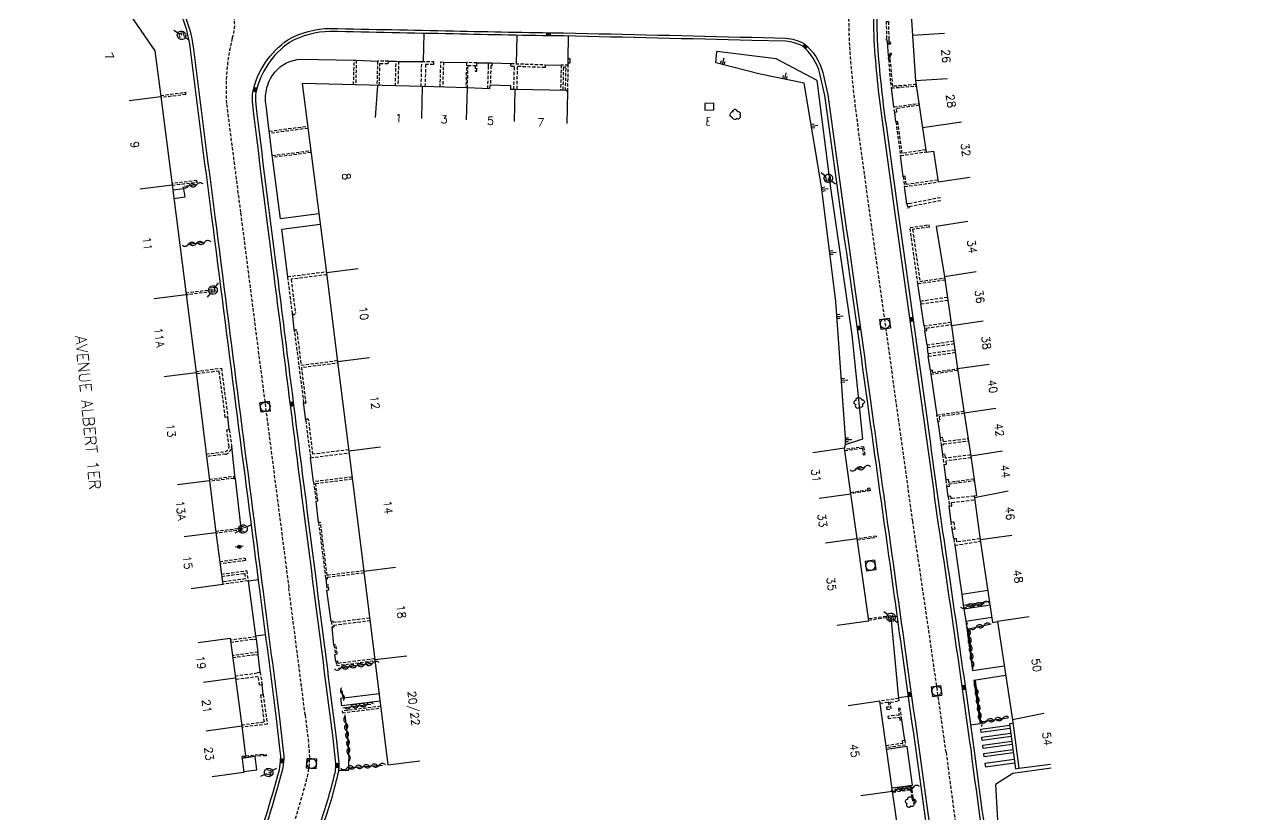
# Model space of a CAD drawing. Extents: x 154000 to 155000, y 119999 to 121001.
# Drawn here: x 153999.8 to 154191.5, y 120789 to 120912.4 of the extents above; entities that cross this region are included whole.
import ezdxf
from ezdxf.enums import TextEntityAlignment as Align

# ---------------------------------------------------------------- set-up
doc = ezdxf.new("R2010")
doc.units = 0
doc.header["$MEASUREMENT"] = 0
doc.linetypes.add('DASHED', pattern=[0.75, 0.5, -0.25])
doc.layers.get('0').update_dxf_attribs({"linetype": 'CONTINUOUS'})
for name, color, linetype in [('W0001', 6, 'DASHED'), ('W0008', 7, 'CONTINUOUS'), ('W0100', 7, 'CONTINUOUS'), ('W0112', 1, 'DASHED'), ('W0211', 2, 'CONTINUOUS'), ('W0300', 7, 'CONTINUOUS'), ('W0310', 3, 'CONTINUOUS'), ('W0322', 7, 'CONTINUOUS'), ('W0330', 7, 'CONTINUOUS'), ('W0334', 7, 'CONTINUOUS'), ('W0400', 7, 'CONTINUOUS'), ('W0420', 7, 'CONTINUOUS'), ('W0471', 7, 'CONTINUOUS'), ('W0984', 7, 'CONTINUOUS'), ('W0989', 7, 'CONTINUOUS'), ('W0991', 7, 'CONTINUOUS'), ('W1102', 7, 'CONTINUOUS')]:
    doc.layers.add(name, color=color, linetype=linetype)
doc.styles.get("Standard").update_dxf_attribs({"font": 'romans.shx'})

# ---------------------------------------------------------------- blocks, each defined once
blk = doc.blocks.new('T400')
for p, q in [((-0.15, 0.3), (0.15, 0.3)), ((-0.15, -0.25), (-0.15, 0.3)), ((-0.15, 0.15), (0.15, 0.15)), ((-0.15, 0), (0.15, 0)), ((0.15, 0.3), (0.15, -0.25)), ((-0.15, -0.15), (0.15, -0.15)), ((-0.15, -0.25), (-0.15, -0.3)), ((-0.15, -0.3), (0.15, -0.3)), ((0.15, -0.3), (0.15, -0.25))]:
    blk.add_line(p, q)
blk = doc.blocks.new('T420')
for p, q in [((0.75, 0.75), (-0.75, 0.75)), ((-0.75, 0.75), (-0.75, -0.75)), ((0.75, 0.75), (0.75, -0.75)), ((0.75, -0.75), (-0.75, -0.75))]:
    blk.add_line(p, q)
blk.add_ellipse((0, 0), major_axis=(-0.53, 0.53), ratio=1, start_param=3.926991, end_param=10.210176)
blk = doc.blocks.new('T300')
for p, q in [((-0.8, 0.51), (-0.86, 0.34)), ((-0.86, 0.34), (-0.86, 0.17)), ((-0.86, 0.17), (-0.74, 0.06)), ((-0.69, 0.63), (-0.8, 0.51)), ((-0.8, -0.06), (-0.74, 0.06)), ((-0.74, 0.06), (-0.69, 0.11)), ((-0.57, 0.69), (-0.69, 0.63)), ((-0.46, 0.69), (-0.57, 0.69)), ((-0.29, 0.63), (-0.46, 0.69)), ((-0.29, 0.63), (-0.17, 0.74)), ((-0.23, 0.57), (-0.29, 0.63)), ((-0.17, 0.74), (-0.06, 0.8)), ((-0.06, 0.8), (0.06, 0.8)), ((0.06, 0.8), (0.23, 0.74)), ((0.23, 0.74), (0.34, 0.63)), ((0.34, 0.63), (0.4, 0.51)), ((0.46, 0.46), (0.34, 0.46)), ((0.4, 0.51), (0.4, 0.46)), ((0.57, 0.4), (0.46, 0.46)), ((0.57, 0.4), (0.69, 0.29)), ((0.69, 0.29), (0.74, 0.17)), ((0.74, 0.06), (0.69, -0.17)), ((0.74, 0.17), (0.74, 0.06)), ((-0.8, -0.17), (-0.8, -0.06)), ((-0.8, -0.23), (-0.8, -0.17)), ((-0.74, -0.34), (-0.8, -0.23)), ((-0.69, -0.4), (-0.74, -0.34)), ((-0.51, -0.46), (-0.69, -0.4)), ((-0.4, -0.46), (-0.51, -0.46)), ((-0.4, -0.46), (-0.34, -0.46)), ((-0.34, -0.46), (-0.34, -0.4)), ((-0.34, -0.51), (-0.34, -0.46)), ((-0.29, -0.63), (-0.34, -0.51)), ((-0.17, -0.74), (-0.29, -0.63)), ((-0.06, -0.8), (-0.17, -0.74)), ((0.06, -0.8), (-0.06, -0.8)), ((0.17, -0.74), (0.06, -0.8)), ((0.23, -0.69), (0.17, -0.74)), ((0.29, -0.46), (0.23, -0.46)), ((0.29, -0.63), (0.23, -0.69)), ((0.46, -0.4), (0.29, -0.46)), ((0.34, -0.51), (0.29, -0.63)), ((0.34, -0.51), (0.34, -0.46)), ((0.57, -0.34), (0.46, -0.4)), ((0.63, -0.29), (0.57, -0.34)), ((0.69, -0.17), (0.63, -0.29))]:
    blk.add_line(p, q)
blk = doc.blocks.new('T471')
for p, q in [((-0.333334, 0.333334), (-0.333334, -0.333334)), ((-0.333334, 0.333334), (0.333334, 0.333334)), ((-0.333334, 0), (0, 0)), ((0.500001, 0.500001), (1.000002, 1.000002)), ((-0.500001, -0.500001), (-1.000002, -1.000002)), ((-0.333334, -0.333334), (0.333334, -0.333334))]:
    blk.add_line(p, q)
blk.add_ellipse((0, 0), major_axis=(0.471405, 0.471405), ratio=1, start_param=5.4977871438, end_param=11.780972451)
blk = doc.blocks.new('t211o')
at = {"color": 0, "linetype": 'Continuous'}
for p, q in [((-0.29, 0.5), (-0.29, 0)), ((0, 1), (0, 0)), ((0.29, 0.5), (0.29, 0))]:
    blk.add_line(p, q, dxfattribs=at)
blk = doc.blocks.new('t310o')
at = {"color": 0, "linetype": 'Continuous'}
for centre, start, end in [((-0.5, 0.38), 216.8699, 323.1304), ((0.5, -0.37), 36.8699, 143.1303)]:
    blk.add_arc(centre, 0.625, start, end, dxfattribs=at)
blk = doc.blocks.new('t322o')
at = {"color": 0, "linetype": 'Continuous'}
for radius in [0.25, 0.15]:
    blk.add_circle((0, 0), radius, dxfattribs=at)

msp = doc.modelspace()

# ---------------------------------------------------------------- linework, layer by layer
at = {"layer": 'W0001'}
for points in [[(154188.48, 120521), (154188.22, 120522.69, -0.002237), (154180.21, 120565.86, 0.005874), (154172.96, 120603.72, -0.001715), (154168.08, 120629.83), (154167.48, 120632.44), (154164.94, 120649.74, -0.000154), (154161.58, 120673.05, -0.000048), (154158.46, 120694.57, -0.00056), (154152.46, 120736.62), (154150.41, 120749.38), (154149.52, 120757.23), (154147.34, 120773.4, -0.006992), (154143.76, 120798.73, 0.002431), (154138.54, 120834.8, 0.000993), (154131.93, 120882.34), (154130.04, 120896.03, -0.01935), (154128.67, 120908.89, -0.040177), (154128.99, 120922.32, -0.01689), (154130.6, 120931.84, -0.005976), (154134.83, 120947.58, -0.001183), (154144.34, 120982.51), (154144.95, 120984.54)], [(154001.71, 120957.23), (154003.93, 120953.88), (154004.2, 120953.47), (154007.72, 120948.41), (154015.12, 120937.58), (154019.61, 120931.14, 0.02483), (154024.94, 120923.95, 0.002953), (154031.26, 120916.37, -0.256826), (154032.26, 120910.23, 0.081728), (154031.37, 120899.9, 0.000785), (154033.56, 120882.94, 0.000436), (154041.1, 120824.3, -0.001067), (154043.64, 120804.56), (154044.19, 120799.99, -0.093553), (154044.01, 120794.94, -0.014146), (154039.4, 120779.8, -0.000277), (154028.57, 120745.29, -0.001613), (154018.89, 120714.65, -0.001956), (154007.66, 120679.06, -0.001752), (154001.73, 120660.01), (154000, 120654.53)]]:
    msp.add_lwpolyline(points, format="xyb", dxfattribs=at)
at = {"layer": 'W0008', "flags": 128}
msp.add_lwpolyline([(154191.46, 120521.58), (154191.25, 120523.23, 0.003133), (154183.82, 120562.12, -0.000654), (154175.29, 120607.7, -0.010358), (154169.45, 120639.77, -0.000223), (154164.58, 120673.49, -0.000048), (154161.46, 120695, -0.00056), (154155.46, 120737.07), (154152.1, 120758.03), (154151.26, 120773.81, -0.007053), (154147.65, 120799.25, 0.002431), (154142.43, 120835.36, 0.000993), (154135.82, 120882.89), (154133.93, 120896.58, -0.019339), (154132.59, 120909.14, -0.039928), (154132.89, 120921.86, -0.01661), (154134.43, 120930.96, -0.005948), (154138.62, 120946.53, -0.001184), (154148.13, 120981.47), (154148.85, 120983.83)], format="xyb", dxfattribs=at)
at = {"layer": 'W0008'}
for points in [[(154000, 120950.84), (154009.63, 120936.74), (154016.67, 120926.43), (154021.78, 120918.96, -0.028603), (154023.53, 120916.28, -0.107249), (154026.13, 120908.93, 0.001226), (154029.54, 120882.42, 0.000436), (154037.08, 120823.78, -0.001067), (154039.61, 120804.06), (154040.17, 120799.44, -0.092862), (154040.07, 120795.91, -0.014091), (154035.54, 120781.05, -0.000277), (154024.7, 120746.51, -0.001614), (154015.02, 120715.87, -0.001958), (154003.79, 120680.27, -0.001125), (154000, 120668.06, -0.001125)], [(154045.89, 120787.39, 0.029028), (154048.24, 120795.27, 0.100219), (154048.38, 120797.43), (154048, 120800.96, -0.000058), (154043.14, 120838.85, -0.000692), (154038.65, 120874.39, -0.003028), (154035.4, 120900.42, -0.041946), (154035.45, 120901.8, -0.189993), (154040.93, 120909.98, -0.129495), (154047.56, 120911.77, 0.0004), (154066.79, 120911.39, 0.003226), (154084.02, 120911.07, -0.000734), (154113.43, 120910.38), (154118.7, 120910.25, -0.104254), (154121.52, 120909.44, -0.159992), (154124.52, 120904.87), (154125.29, 120901.4, 0.000243), (154129.49, 120871.09, -0.003529), (154131.93, 120853.64, -0.000506), (154137.31, 120815, 0.00036), (154141.57, 120784.69)]]:
    msp.add_lwpolyline(points, format="xyb", dxfattribs=at)
msp.add_lwpolyline([(154040.93, 120909.98), (154040.93, 120909.98)], close=True, dxfattribs=at)
at = {"layer": 'W0100'}
for points in [[(154000, 120937.69), (154001.35, 120935.71), (154014.06, 120917.17), (154020.16, 120908.28), (154021.1, 120901.15), (154022.85, 120887.33), (154025.03, 120870.22), (154026.59, 120858.06), (154028.69, 120841.17), (154029.68, 120833.06), (154030.79, 120824.96), (154025.84, 120824.28)], [(154146.47, 120933.49), (154141.6, 120934.62), (154139.56, 120925.86), (154138.64, 120918.64), (154138.3, 120913.9), (154138.5, 120910.67), (154139, 120903.56), (154140.07, 120896.22), (154140.64, 120892.44), (154141.79, 120892.62), (154142.51, 120887.79), (154147.46, 120888.53)], [(154084.55, 120896.94), (154084.66, 120901.93), (154084.52, 120901.95), (154084.52, 120902.05), (154076.46, 120902.23), (154075.76, 120902.25), (154075.78, 120902.81), (154072.47, 120902.9), (154072.45, 120902.36), (154068.98, 120902.47), (154061.97, 120902.68), (154043.16, 120903.18), (154046.95, 120873.6), (154048.71, 120859.71), (154050.45, 120845.77), (154052.81, 120826.99), (154054.54, 120813.15), (154056.58, 120796.77), (154061.54, 120797.38)], [(154147.17, 120881.64), (154142.23, 120880.83), (154143.52, 120872.96), (154144.59, 120865.34), (154145.56, 120858.6), (154146.6, 120851.67), (154147.63, 120844.97), (154148.49, 120838.79), (154148.13, 120838.73), (154148.18, 120838.48), (154149.07, 120831.92), (154151.03, 120819.02), (154151.78, 120819.14), (154154.12, 120803.79), (154155.13, 120796.23), (154160.08, 120796.89)], [(154126.74, 120818.56), (154131.69, 120819.26), (154129.87, 120832.14), (154128.9, 120839.1), (154127.88, 120846.2), (154122.93, 120845.49)], [(154026.94, 120815.86), (154031.9, 120816.53), (154033.73, 120802.85), (154034.34, 120798.15), (154033.73, 120798.07), (154034.05, 120795.56), (154029.09, 120794.92)]]:
    msp.add_lwpolyline(points, dxfattribs=at)
for points in [[(154084.71, 120906.32), (154084.71, 120907.08), (154085.01, 120907.09), (154085, 120906.32)], [(154107.5, 120899.08), (154107.49, 120900.12), (154106.08, 120900.07), (154106.09, 120899.03)]]:
    msp.add_lwpolyline(points, close=True, dxfattribs=at)
msp.add_lwpolyline([(154120.32, 120662.41), (154119.22, 120657.54, 0.357938), (154120, 120656.73), (154125.83, 120655.59), (154132.71, 120654.26), (154153.1, 120650.17), (154153.97, 120654.59), (154150.47, 120679.76), (154149.39, 120686.92), (154148.46, 120693.97), (154148.28, 120693.95), (154148.25, 120694.15), (154146.95, 120703.64), (154145.82, 120711.58), (154142.21, 120737.34), (154139.96, 120753.37), (154140.92, 120753.51), (154139.81, 120761.46), (154138.81, 120768.38), (154137.84, 120775.35), (154136.78, 120782.8), (154135.39, 120792.67), (154133.41, 120806.71), (154128.46, 120806.01)], format="xyb", dxfattribs=at)
at = {"layer": 'W0112'}
for points in [[(154134.45, 120912.83), (154134.76, 120912.83), (154134.8, 120910.11), (154134.82, 120909.77), (154135.11, 120909.43), (154134.92, 120909.28), (154134.59, 120909.68), (154134.57, 120909.92), (154134.47, 120909.91), (154134.46, 120910.15), (154134.52, 120910.15)], [(154032, 120845.91), (154032, 120845.91)], [(154144.7, 120833.5), (154144.56, 120834.65), (154144.98, 120834.7), (154145.12, 120833.55)], [(154047.35, 120824.1), (154047.27, 120824.88), (154046.97, 120824.85), (154047.05, 120824.07)], [(154048.66, 120814.09), (154048.43, 120815.53), (154048.13, 120815.48), (154048.36, 120814.05)], [(154136.43, 120804.55), (154134.66, 120804.34), (154134.7, 120804), (154136.47, 120804.22), (154136.52, 120803.77), (154136.82, 120803.81), (154136.6, 120805.62), (154136.3, 120805.59)]]:
    msp.add_lwpolyline(points, close=True, dxfattribs=at)
for points in [[(154051.2, 120902.97), (154051.3, 120906.79), (154051.63, 120906.79), (154051.53, 120902.96)], [(154055.22, 120902.86), (154055.31, 120906.29), (154056.66, 120906.28), (154056.66, 120906.65), (154054.95, 120906.66), (154054.85, 120902.87)], [(154057.74, 120902.79), (154057.85, 120906.65), (154058.23, 120906.62), (154058.13, 120902.78)], [(154061.76, 120902.69), (154061.86, 120906.59), (154063.67, 120906.6), (154063.67, 120906.16), (154062.46, 120906.16), (154062.35, 120902.67)], [(154064.72, 120902.6), (154064.84, 120906.53), (154065.24, 120906.52), (154065.12, 120902.59)], [(154068.98, 120902.47), (154069.09, 120906), (154070.22, 120905.97), (154070.2, 120905.08), (154070.44, 120905.08), (154070.48, 120906.4), (154068.86, 120906.44), (154068.74, 120902.47)], [(154072.17, 120902.36), (154072.29, 120905.94), (154072.26, 120905.94), (154072.26, 120906.38), (154072.82, 120906.38), (154072.82, 120905.94), (154072.65, 120905.94), (154072.57, 120902.9)], [(154076.23, 120902.23), (154076.34, 120905.83), (154075.76, 120905.85), (154075.78, 120906.29), (154081.13, 120906.1), (154081.11, 120905.66), (154076.76, 120905.82), (154076.68, 120902.22)], [(154084.66, 120901.93), (154084.74, 120906.05), (154083.62, 120906.05), (154083.54, 120902.07)], [(154139.09, 120902.99), (154135.43, 120902.72), (154135.03, 120907.09), (154135.02, 120907.42), (154135.27, 120907.79), (154135.07, 120907.92), (154134.78, 120907.49), (154134.79, 120907.25), (154134.69, 120907.25), (154134.7, 120907.01), (154134.76, 120907.01), (154135.05, 120903.4), (154135.21, 120902.48), (154139.12, 120902.76)], [(154084.31, 120902.06), (154084.39, 120905.7), (154083.97, 120905.7), (154083.89, 120902.07)], [(154021.09, 120901.29), (154024.95, 120901.8), (154024.97, 120901.45), (154021.13, 120900.97)], [(154139.56, 120899.77), (154135.95, 120899.25), (154136.04, 120898.67), (154135.74, 120898.62), (154135.61, 120899.5), (154139.51, 120900.07)], [(154044.06, 120896.16), (154038.08, 120895.39), (154038.03, 120895.74), (154044.02, 120896.5)], [(154140.59, 120892.81), (154136.9, 120892.25), (154136.22, 120897.23), (154135.92, 120897.19), (154136.64, 120891.91), (154140.63, 120892.51)], [(154044.55, 120892.38), (154038.54, 120891.61), (154038.49, 120891.92), (154044.51, 120892.69)], [(154022.86, 120887.28), (154026.77, 120887.78), (154026.73, 120888.02), (154022.83, 120887.53)], [(154142.47, 120888.09), (154137.53, 120887.4), (154137.35, 120888.69), (154137.06, 120888.65), (154137.27, 120887.06), (154142.51, 120887.79)], [(154142.88, 120885.34), (154137.93, 120884.38), (154137.92, 120884.44), (154137.62, 120884.38), (154137.75, 120883.73), (154138.05, 120883.79), (154138.01, 120883.97), (154142.94, 120884.92)], [(154143.59, 120872.47), (154139.36, 120871.87), (154138.13, 120880.67), (154141.05, 120881.11), (154141.11, 120880.76), (154138.53, 120880.38), (154139.66, 120872.27), (154143.54, 120872.82)], [(154024.99, 120870.48), (154028.99, 120870.99), (154029.06, 120870.66), (154025.04, 120870.15)], [(154143.97, 120869.75), (154139.76, 120869.15), (154139.83, 120868.76), (154144.03, 120869.35)], [(154144.52, 120865.86), (154140.34, 120865.27), (154140.38, 120864.94), (154140.43, 120864.54), (154140.76, 120864.59), (154140.7, 120864.98), (154144.57, 120865.53)], [(154144.94, 120862.91), (154140.81, 120862.32), (154140.84, 120861.95), (154144.99, 120862.55)], [(154145.14, 120861.55), (154140.96, 120860.95), (154140.98, 120860.59), (154145.19, 120861.19)], [(154026.57, 120858.2), (154030.55, 120858.72), (154031.56, 120851.07), (154031.17, 120851.02), (154030.21, 120858.27), (154026.63, 120857.81)], [(154141.67, 120858.06), (154141.64, 120858.4), (154141.3, 120858.36), (154141.33, 120858.02), (154141.37, 120857.78), (154145.59, 120858.41)], [(154141.67, 120858.06), (154145.56, 120858.64)], [(154146.6, 120851.67), (154142.67, 120851.14), (154142.78, 120850.44), (154142.49, 120850.39), (154142.33, 120851.4), (154146.55, 120852.03)], [(154143.33, 120847.26), (154143.26, 120847.88), (154142.85, 120847.83), (154142.97, 120846.75), (154143.38, 120846.8), (154143.37, 120846.88)], [(154143.33, 120847.26), (154147.21, 120847.73)], [(154143.37, 120846.88), (154147.26, 120847.36)], [(154127.93, 120845.86), (154130.66, 120846.23), (154130.82, 120845.19), (154131.11, 120845.23), (154130.93, 120846.44), (154127.9, 120846.04)], [(154147.6, 120845.17), (154143.69, 120844.65), (154143.6, 120845.29), (154143.18, 120845.23), (154143.41, 120843.67), (154143.82, 120843.72), (154143.75, 120844.22)], [(154147.66, 120844.73), (154143.74, 120844.22)], [(154028.66, 120841.36), (154032.47, 120841.83), (154032.52, 120841.51), (154028.7, 120841.05)], [(154050.96, 120841.72), (154044.93, 120840.97), (154045.34, 120837.97), (154045.64, 120838.01), (154045.27, 120840.71), (154051, 120841.43)], [(154148.13, 120841.39), (154144.2, 120840.87), (154144.15, 120841.32), (154143.74, 120841.28), (154143.85, 120840.23), (154144.27, 120840.28), (154144.23, 120840.64), (154148.16, 120841.17)], [(154128.87, 120839.31), (154131.57, 120839.74), (154131.53, 120839.99), (154131.82, 120840.03), (154131.9, 120839.57), (154128.9, 120839.13)], [(154148.13, 120838.73), (154144.55, 120838.33), (154144.5, 120838.72), (154144.09, 120838.67), (154144.26, 120837.2), (154144.68, 120837.24), (154144.62, 120837.74), (154148.22, 120838.16)], [(154029.65, 120833.26), (154033.66, 120833.75), (154033.7, 120833.47), (154029.7, 120832.92)], [(154052.8, 120827.08), (154047.08, 120826.36), (154046.03, 120834.63), (154045.73, 120834.6), (154046.85, 120825.8), (154047.14, 120825.84), (154047.11, 120826.08), (154052.83, 120826.79)], [(154129.9, 120831.91), (154132.89, 120832.33), (154132.87, 120832.5), (154129.88, 120832.09)], [(154149.05, 120832.08), (154145.46, 120831.59), (154145.36, 120832.14), (154144.95, 120832.06), (154145.13, 120831.07), (154149.11, 120831.68)], [(154030.3, 120828.53), (154034.25, 120829.07), (154034.31, 120828.67), (154030.35, 120828.13)], [(154030.57, 120826.56), (154034.5, 120827.1), (154034.72, 120825.5), (154030.79, 120824.96)], [(154030.62, 120826.2), (154034.19, 120826.69), (154034.31, 120825.81), (154030.74, 120825.32)], [(154131.67, 120819.39), (154135.2, 120819.89), (154135.17, 120820.05), (154131.65, 120819.55)], [(154053.72, 120819.69), (154048.05, 120818.98), (154048.02, 120819.2), (154047.72, 120819.16), (154047.86, 120818.27), (154048.15, 120818.32), (154048.11, 120818.6), (154053.77, 120819.31)], [(154031.98, 120815.93), (154035.61, 120816.42), (154035.62, 120816.34), (154036.02, 120816.4), (154035.96, 120816.78), (154031.94, 120816.24)], [(154032.3, 120813.52), (154035.91, 120814.01), (154035.92, 120813.95), (154036.31, 120813.98), (154036.28, 120814.36), (154032.26, 120813.83)], [(154054.52, 120813.33), (154048.79, 120812.62), (154048.74, 120812.96), (154048.45, 120812.92), (154048.53, 120812.28), (154054.55, 120813.04)], [(154032.69, 120810.66), (154036.23, 120811.13), (154036.22, 120811.2), (154036.61, 120811.26), (154036.92, 120809.25), (154036.53, 120809.19), (154036.32, 120810.55), (154032.76, 120810.07)], [(154033.71, 120803.03), (154037.27, 120803.48), (154036.7, 120807.71), (154037.09, 120807.76), (154037.72, 120803.14), (154033.76, 120802.63)], [(154133.45, 120806.41), (154134.73, 120806.59), (154134.85, 120805.76), (154134.74, 120805.74), (154134.73, 120805.81), (154134.43, 120805.76), (154134.48, 120805.41), (154135.19, 120805.5), (154135.04, 120806.55), (154136.43, 120806.78), (154136.37, 120807.13), (154133.41, 120806.71)], [(154055.44, 120805.92), (154049.43, 120805.17), (154049.45, 120804.9), (154055.47, 120805.64)], [(154134.38, 120799.81), (154136.98, 120800.18), (154136.93, 120800.59), (154137.3, 120800.63), (154137.39, 120799.87), (154134.43, 120799.45)], [(154034.33, 120798.17), (154036.72, 120798.42), (154037.54, 120798.39), (154037.53, 120798.17), (154036.72, 120798.2), (154033.75, 120797.89)], [(154135.42, 120792.49), (154138.22, 120792.88), (154138.4, 120791.59), (154138.69, 120790.88), (154138.89, 120790.96), (154138.61, 120791.65), (154138.41, 120793.13), (154135.39, 120792.7)]]:
    msp.add_lwpolyline(points, dxfattribs=at)
for points in [[(154046.99, 120873.31), (154041.44, 120872.6), (154042.12, 120867.33, -0.75272), (154041.67, 120867.23), (154040.91, 120873.01), (154046.93, 120873.78)], [(154050.43, 120845.97), (154044.86, 120845.27), (154044.2, 120850.57, 0.896683), (154043.72, 120850.52), (154044.48, 120844.74), (154050.49, 120845.49)], [(154028.17, 120845.31), (154031.13, 120845.67, 0.312266), (154031.76, 120846.48), (154031.39, 120849.07), (154031.78, 120849.12), (154032.16, 120846.5, -0.329811), (154031.21, 120845.28), (154028.22, 120844.91)]]:
    msp.add_lwpolyline(points, format="xyb", dxfattribs=at)
at = {"layer": 'W0112', "flags": 128}
msp.add_lwpolyline([(154048.69, 120859.85), (154043.06, 120859.14), (154042.41, 120864.46, 1.212514), (154041.97, 120864.38), (154043.4, 120853.39, 1.057092), (154043.77, 120853.43), (154043.76, 120853.52), (154043.1, 120858.85), (154048.72, 120859.56)], format="xyb", dxfattribs=at)
at = {"layer": 'W0211'}
for points in [[(154127.88, 120846.2), (154128.03, 120846.79), (154128.02, 120847.82), (154126.53, 120869.14), (154124.31, 120887.07), (154121.6, 120903.21), (154114.71, 120904.62), (154107.78, 120906.38), (154107.97, 120908.18)], [(154128.03, 120846.79), (154130.73, 120847.66), (154129.11, 120863.91), (154125.78, 120886.88), (154123.6, 120903.65), (154117.22, 120907.02), (154107.97, 120908.18)], [(154034.72, 120825.5), (154035.9, 120816.91)]]:
    msp.add_lwpolyline(points, dxfattribs=at)
at = {"layer": 'W0310'}
for points in [[(154026.69, 120887.35), (154024.78, 120887.09)], [(154027.89, 120878.33), (154025.25, 120878.05)], [(154130.98, 120843.18), (154129.51, 120842.97)], [(154147.02, 120821.56), (154149.73, 120821.98)], [(154147.95, 120811.77), (154147.26, 120818.02), (154150.8, 120818.79)], [(154054.15, 120812.61), (154048.78, 120811.83)], [(154049.39, 120808.37), (154049.52, 120807.26)], [(154148.28, 120809.94), (154149.14, 120803.48), (154153.47, 120804.14)], [(154049.53, 120805.68), (154053.91, 120806.27)], [(154049.83, 120804.57), (154050.36, 120799.99), (154050.44, 120797.63)], [(154050.21, 120796.31), (154055.73, 120796.74)], [(154138.63, 120793.26), (154135.76, 120792.91)]]:
    msp.add_lwpolyline(points, dxfattribs=at)
at = {"layer": 'W0322'}
msp.add_lwpolyline([(154033.97, 120830.91), (154032.71, 120830.74)], dxfattribs=at)
at = {"layer": 'W0330'}
msp.add_lwpolyline([(154160.17, 120796.24), (154154.18, 120795.44), (154151.48, 120793.7), (154152.1, 120782.56), (154153.67, 120773.19)], dxfattribs=at)
at = {"layer": 'W0334'}
for points in [[(154152.1, 120758.03), (154152.53, 120758.05), (154152.42, 120760.21), (154152.25, 120764.75), (154152.18, 120766.08), (154151.76, 120773.86, -0.007061), (154148.15, 120799.32, 0.002431), (154142.93, 120835.43, 0.000993), (154136.33, 120882.96), (154134.43, 120896.65, -0.019337), (154133.1, 120909.17, -0.039894), (154133.39, 120921.8, -0.016573), (154134.92, 120930.85, -0.005945), (154139.11, 120946.4, -0.001184), (154148.62, 120981.34), (154149.35, 120983.74)], [(154000, 120669.63, 0.000993), (154003.34, 120680.42, 0.001958), (154014.57, 120716.01, 0.001614), (154024.25, 120746.65, 0.000277), (154035.09, 120781.19, 0.014084), (154039.62, 120796.02, 0.092753), (154039.7, 120799.37), (154039.15, 120804, 0.001067), (154036.61, 120823.72, -0.000436), (154029.07, 120882.36, -0.001226), (154025.67, 120908.87, 0.107346), (154023.13, 120916.04, 0.02875), (154021.39, 120918.69), (154016.29, 120926.17), (154009.24, 120936.48), (154000, 120950.01)], [(154141.1, 120784.63, -0.00036), (154136.84, 120814.94, 0.000506), (154131.46, 120853.58, 0.00353), (154129.02, 120871.03, -0.000243), (154124.82, 120901.31), (154124.05, 120904.75, 0.158268), (154121.26, 120909.04, 0.102129), (154118.68, 120909.77), (154113.41, 120909.9, 0.000734), (154084.02, 120910.59, -0.003226), (154066.78, 120910.91, -0.0004), (154047.56, 120911.29, 0.128979), (154041.19, 120909.57, 0.18916), (154035.93, 120901.72, 0.040685), (154035.87, 120900.46, 0.003026), (154039.12, 120874.45, 0.000692), (154043.62, 120838.91, 0.000058), (154048.47, 120801.01), (154048.85, 120797.49, -0.099593), (154048.7, 120795.16, -0.028971), (154046.34, 120787.23, 0.002338)], [(154038.03, 120895.74), (154037.53, 120899.73, -0.091347), (154037.59, 120902.14, -0.131241), (154038.92, 120904.93, -0.213065), (154042.97, 120906.96), (154042.97, 120906.96), (154051.3, 120906.79)]]:
    msp.add_lwpolyline(points, format="xyb", dxfattribs=at)
for points in [[(154062.18, 120911), (154062.08, 120906.59)], [(154076.66, 120906.26), (154076.74, 120910.67)], [(154045.77, 120882.8), (154039.78, 120882.04), (154038.54, 120891.61)], [(154023.12, 120885.23), (154024.87, 120885.45), (154024.71, 120886.72), (154022.96, 120886.5)], [(154040.91, 120872.99), (154039.97, 120880.42), (154045.98, 120881.19)], [(154032.52, 120841.51), (154032.52, 120841.5), (154032.7, 120841.51), (154033.6, 120833.74)], [(154145.13, 120831.07), (154145.94, 120825.13), (154146.23, 120823.45), (154146.43, 120821.69), (154146.51, 120821.11), (154146.82, 120819.19), (154147.89, 120811.5), (154152.83, 120812.25)], [(154034.72, 120825.5), (154036.36, 120825.71)], [(154135.2, 120819.89), (154136.14, 120820.01)], [(154136.37, 120807.13), (154136.18, 120809.31), (154135.2, 120819.89)], [(154035.9, 120816.91), (154037.43, 120817.11)], [(154153.06, 120810.73), (154148.09, 120809.97), (154149.07, 120803.2), (154147.64, 120802.99)], [(154136.36, 120807.28), (154137.88, 120807.5)], [(154154.19, 120803.25), (154153.64, 120803.18), (154154.6, 120796.15), (154155.13, 120796.23)], [(154135.32, 120793.16), (154138.5, 120793.61), (154137.67, 120799.64), (154134.47, 120799.19)], [(154154.26, 120798.65), (154149.69, 120798.05), (154149.64, 120798.57), (154154.19, 120799.19)], [(154034.03, 120795.72), (154036.08, 120795.99), (154035.81, 120798.06), (154033.76, 120797.79)], [(154048.86, 120795.96), (154050.45, 120795.96), (154050.44, 120797.63)]]:
    msp.add_lwpolyline(points, dxfattribs=at)
at = {"layer": 'W0334', "flags": 128}
for points in [[(154084.72, 120907.08), (154084.8, 120910.57)], [(154134.78, 120907.49), (154134.59, 120909.68)], [(154051.63, 120906.79), (154054.95, 120906.66)], [(154056.66, 120906.65), (154057.85, 120906.65)], [(154058.23, 120906.62), (154061.86, 120906.59)], [(154065.24, 120906.52), (154068.86, 120906.44)], [(154070.48, 120906.4), (154072.26, 120906.38)], [(154072.82, 120906.38), (154075.78, 120906.29)], [(154081.13, 120906.1), (154083.62, 120906.05)], [(154084.74, 120906.05), (154084.74, 120906.32)], [(154135.61, 120899.5), (154135.21, 120902.48)], [(154135.92, 120897.19), (154135.74, 120898.62)], [(154038.49, 120891.92), (154038.08, 120895.39)], [(154137.06, 120888.65), (154136.64, 120891.91)], [(154137.62, 120884.38), (154137.27, 120887.06)], [(154139.76, 120869.15), (154139.36, 120871.87)], [(154140.34, 120865.27), (154139.83, 120868.76)], [(154041.97, 120864.38), (154041.67, 120867.23)], [(154140.81, 120862.32), (154140.43, 120864.54)], [(154140.96, 120860.95), (154140.84, 120861.95)], [(154141.3, 120858.36), (154140.98, 120860.59)], [(154141.37, 120857.78), (154142.33, 120851.4)], [(154043.72, 120850.52), (154043.4, 120853.39)], [(154031.78, 120849.12), (154031.56, 120851.07)], [(154142.49, 120850.39), (154142.85, 120847.83)], [(154142.97, 120846.75), (154143.18, 120845.23)], [(154032.7, 120841.51), (154032.16, 120846.5)], [(154044.93, 120840.97), (154044.48, 120844.74)], [(154143.41, 120843.67), (154143.74, 120841.28)], [(154144.09, 120838.67), (154143.85, 120840.23)], [(154045.73, 120834.6), (154045.34, 120837.97)], [(154144.56, 120834.65), (154144.26, 120837.2)], [(154144.95, 120832.06), (154144.7, 120833.5)], [(154046.85, 120825.8), (154046.97, 120824.85)], [(154047.72, 120819.16), (154047.05, 120824.07)], [(154146.23, 120823.45), (154150.27, 120824.06)], [(154146.43, 120821.69), (154150.53, 120822.31)], [(154146.51, 120821.11), (154150.62, 120821.74)], [(154146.82, 120819.19), (154150.91, 120819.82)], [(154048.13, 120815.48), (154047.86, 120818.27)], [(154036.28, 120814.36), (154036.02, 120816.4)], [(154048.45, 120812.92), (154048.27, 120814.03), (154048.36, 120814.05)], [(154036.61, 120811.26), (154036.31, 120813.98)], [(154037.09, 120807.76), (154036.92, 120809.25)], [(154055.34, 120806.73), (154049.35, 120805.98), (154049.22, 120807.17), (154055.19, 120807.91)], [(154137.3, 120800.63), (154136.82, 120803.81)], [(154153.74, 120802.45), (154149.24, 120801.83), (154149.18, 120802.34), (154153.67, 120802.96)], [(154153.91, 120801.22), (154149.39, 120800.6), (154149.33, 120801.09), (154153.84, 120801.71)], [(154154.08, 120799.94), (154149.55, 120799.32), (154149.48, 120799.83), (154154.01, 120800.45)], [(154154.4, 120797.61), (154149.82, 120796.98), (154149.89, 120796.46), (154154.47, 120797.09)]]:
    msp.add_lwpolyline(points, dxfattribs=at)
at = {"layer": 'W1102'}
for p, q in [((154143.49, 120910.98), (154138.5, 120910.67)), ((154054.63, 120897.87), (154054.97, 120902.87)), ((154061.84, 120897.68), (154061.97, 120902.68)), ((154068.83, 120897.47), (154068.98, 120902.47)), ((154076.35, 120897.23), (154076.46, 120902.23)), ((154144, 120903.92), (154139, 120903.56)), ((154016.15, 120900.49), (154021.1, 120901.15)), ((154146.17, 120897.11), (154140.07, 120896.22)), ((154017.89, 120886.7), (154022.85, 120887.33)), ((154051.91, 120874.23), (154046.95, 120873.6)), ((154148.45, 120873.76), (154143.52, 120872.96)), ((154020.07, 120869.59), (154025.03, 120870.22)), ((154149.54, 120866.04), (154144.59, 120865.34)), ((154053.67, 120860.33), (154048.71, 120859.71)), ((154150.51, 120859.31), (154145.56, 120858.6)), ((154021.63, 120857.43), (154026.59, 120858.06)), ((154151.55, 120852.42), (154146.6, 120851.67)), ((154055.41, 120846.39), (154050.45, 120845.77)), ((154152.57, 120845.73), (154147.63, 120844.97)), ((154023.72, 120840.56), (154028.69, 120841.17)), ((154123.95, 120838.41), (154128.9, 120839.1)), ((154153.45, 120839.49), (154148.18, 120838.48)), ((154024.72, 120832.45), (154029.68, 120833.06)), ((154124.92, 120831.44), (154129.87, 120832.14)), ((154154.03, 120832.6), (154149.07, 120831.92)), ((154057.77, 120827.61), (154052.81, 120826.99)), ((154156.73, 120819.89), (154151.78, 120819.14)), ((154059.5, 120813.77), (154054.54, 120813.15)), ((154027.77, 120809.68), (154032.73, 120810.35)), ((154159.02, 120804.79), (154154.12, 120803.79)), ((154028.16, 120802.11), (154033.73, 120802.85)), ((154130.44, 120791.97), (154135.39, 120792.67))]:
    msp.add_line(p, q, dxfattribs=at)

# ---------------------------------------------------------------- block references
at = {"layer": 'W0211'}
for p, rotation in [((154108.77, 120906.13), 345.783421614321), ((154118.5, 120903.85), 348.436149958838), ((154122.73, 120896.47), 279.522733764268), ((154124.37, 120886.61), 277.048401187468), ((154125.6, 120876.68), 277.048401187468), ((154126.7, 120866.75), 274.015503378776), ((154127.4, 120856.77), 274.015503378776), ((154128.03, 120847.5), 270.2393805076)]:
    msp.add_blockref('t211o', p, dxfattribs=dict(at, rotation=rotation))
at = {"layer": 'W0300'}
for p, rotation in [((154110.78, 120898.34), 181.932273778362), ((154130.19, 120853.38), 97.9633616361693), ((154138.23, 120791.06), 93.6522227806736)]:
    msp.add_blockref('T300', p, dxfattribs=dict(at, rotation=rotation))
at = {"layer": 'W0310'}
for p, rotation in [((154025.45, 120887.19), 187.739883985068), ((154026.69, 120887.35), 187.739883985068), ((154025.4, 120878.06), 186.227663042431), ((154026.64, 120878.2), 186.227663042431), ((154027.89, 120878.33), 186.227663042431), ((154129.74, 120843), 188.186533027651), ((154130.98, 120843.18), 188.186533027651), ((154147.02, 120821.56), 8.72026604626449), ((154148.26, 120821.75), 8.72026604626449), ((154149.5, 120821.94), 8.72026604626449), ((154147.26, 120817.98), 96.28274961386771), ((154148.44, 120818.28), 12.261346540897), ((154149.66, 120818.54), 12.261346540897), ((154147.4, 120816.74), 96.28274961386771), ((154147.54, 120815.5), 96.28274961386771), ((154147.67, 120814.25), 96.28274961386771), ((154147.81, 120813.01), 96.28274961386771), ((154049.2, 120811.89), 188.274752132691), ((154050.44, 120812.07), 188.274752132691), ((154051.67, 120812.25), 188.274752132691), ((154052.91, 120812.43), 188.274752132691), ((154054.15, 120812.61), 188.274752132691), ((154049.45, 120807.81), 276.4758317495695), ((154148.45, 120808.7), 277.557455866926), ((154148.61, 120807.47), 277.557455866926), ((154052.01, 120806.01), 7.690744973917671), ((154053.25, 120806.18), 7.690744973917671), ((154148.77, 120806.23), 277.557455866926), ((154050.77, 120805.85), 7.690744973917671), ((154148.94, 120804.99), 277.557455866926), ((154149.1, 120803.75), 277.557455866926), ((154049.97, 120803.33), 276.598113655633), ((154050.11, 120802.09), 276.598113655633), ((154150.11, 120803.63), 8.58996881208002), ((154151.35, 120803.82), 8.58996881208002), ((154152.58, 120804), 8.58996881208002), ((154050.26, 120800.85), 276.598113655633), ((154050.37, 120799.6), 272.071580084558), ((154050.42, 120798.36), 272.071580084558), ((154052.7, 120796.5), 4.382740727291321), ((154053.95, 120796.6), 4.382740727291321), ((154055.19, 120796.7), 4.382740727291321), ((154050.21, 120796.31), 4.382740727291321), ((154051.45, 120796.41), 4.382740727291321), ((154136.15, 120792.96), 187.001681456552), ((154137.39, 120793.11), 187.001681456552), ((154138.63, 120793.26), 187.001681456552)]:
    msp.add_blockref('t310o', p, dxfattribs=dict(at, rotation=rotation))
at = {"layer": 'W0322', "rotation": 187.4639246626101}
msp.add_blockref('t322o', (154033.34, 120830.82), dxfattribs=at)
at = {"layer": 'W0400'}
for p, rotation in [((154081.63, 120910.81), 269.137297139821), ((154121.74, 120908.93), 227.1725584710814), ((154035.83, 120902.22), 346.1411907615457), ((154138.43, 120866.32), 187.8576265616188), ((154130.09, 120864.96), 188.1741015911359), ((154041.55, 120853.13), 7.254155252110008), ((154146.56, 120808.84), 188.1416621563688), ((154138.05, 120807.72), 187.9892958079964), ((154039.94, 120797.42), 358.437878473947), ((154048.62, 120796.71), 2.588493049926495)]:
    msp.add_blockref('T400', p, dxfattribs=dict(at, rotation=rotation))
at = {"layer": 'W0420'}
for p, rotation in [((154134.22, 120865.66), 98.17410159113591), ((154037.41, 120852.67), 277.298702976357), ((154131.95, 120827.88), 7.86139737913727), ((154142.27, 120808.3), 97.98929580799641), ((154044.65, 120796.97), 266.30289369034)]:
    msp.add_blockref('T420', p, dxfattribs=dict(at, rotation=rotation))
at = {"layer": 'W0471'}
for p, rotation in [((154024.32, 120910.7), 284.35086430558), ((154125.37, 120888.35), 98.24953484665188), ((154029.24, 120870.92), 186.227663042431), ((154033.92, 120833.61), 343.006736753808), ((154135.15, 120819.81), 97.9633616361693), ((154037.94, 120795.59), 162.692640270601)]:
    msp.add_blockref('T471', p, dxfattribs=dict(at, rotation=rotation))

# ---------------------------------------------------------------- texts
at = {"layer": 'W0984', "width": 0.7}
msp.add_text('E', height=1.25, rotation=357.9716, dxfattribs=at).set_placement((154106.61, 120897.27), align=Align.MIDDLE)
at = {"layer": 'W0989'}
msp.add_text('AVENUE ALBERT 1ER', height=1.75, rotation=275.3258, dxfattribs=at).set_placement((154009.72, 120851.78), align=Align.MIDDLE)
at = {"layer": 'W0991'}
for s, rotation, p in [('7', 294.1663, (154013.04, 120907.42)), ('26', 274.1869, (154143.75, 120907.45)), ('28', 278.3002, (154144.51, 120900.43)), ('1', 358.482, (154058.23, 120897.78)), ('3', 358.2489, (154065.34, 120897.58)), ('5', 358.1483, (154072.59, 120897.35)), ('7', 357.9716, (154080.45, 120897.08)), ('9', 277.2171, (154017.02, 120893.6)), ('32', 278.5178, (154146.82, 120892.82)), ('8', 277.2106, (154050.09, 120888.64)), ('11', 277.2338, (154018.98, 120878.15)), ('34', 279.2837, (154147.81, 120877.7)), ('36', 278.0383, (154149, 120869.9)), ('10', 277.2105, (154052.79, 120867.28)), ('11A', 277.3414, (154020.85, 120863.51)), ('38', 278.1845, (154150.03, 120862.68)), ('40', 278.53, (154151.03, 120855.86)), ('12', 277.1403, (154054.54, 120853.36)), ('13', 277.0653, (154022.68, 120848.99)), ('42', 278.7433, (154152.06, 120849.07)), ('31', 278.1818, (154123.44, 120841.95)), ('44', 277.9516, (154153.01, 120842.61)), ('13A', 276.9743, (154024.22, 120836.51)), ('14', 277.1575, (154056.59, 120837)), ('33', 277.9172, (154124.43, 120834.93)), ('46', 274.8172, (154153.74, 120836.04)), ('15', 277.8047, (154025.28, 120828.37)), ('35', 278.0479, (154125.83, 120825)), ('48', 278.6513, (154155, 120826.19)), ('18', 277.1267, (154058.64, 120820.69)), ('19', 277.6202, (154027.36, 120812.77)), ('50', 278.6513, (154157.87, 120812.34)), ('21', 277.6202, (154028.27, 120805.93)), ('20/22', 277.0809, (154060.52, 120805.58)), ('54', 277.6378, (154159.55, 120800.84)), ('23', 277.3491, (154028.63, 120798.51)), ('45', 278.042, (154129.45, 120798.99))]:
    msp.add_text(s, height=1.25, rotation=rotation, dxfattribs=at).set_placement(p, align=Align.MIDDLE)

doc.saveas('drawing.dxf')
